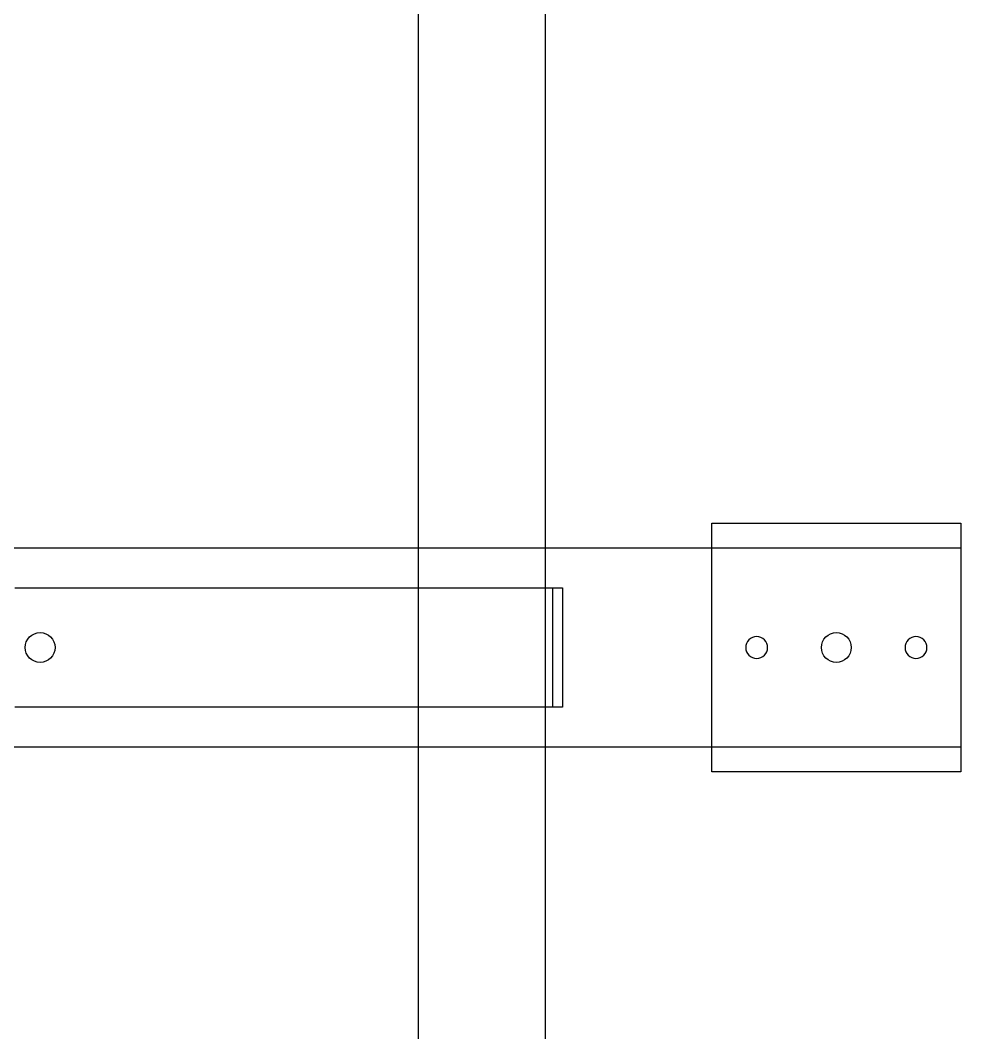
# Model space of a CAD drawing. Header units: metres. Extents: x 0.4 to 35.2, y -0.3 to 6.2.
# Drawn here: x 3.836 to 4.025, y 2.9726 to 3.176 of the extents above; entities that cross this region are included whole.
import ezdxf

# ---------------------------------------------------------------- set-up
doc = ezdxf.new("R2010")
doc.units = ezdxf.units.M
doc.layers.add('P_PROPUESTO', color=5, linetype='Continuous')

msp = doc.modelspace()

# ---------------------------------------------------------------- linework, layer by layer
at = {"layer": 'P_PROPUESTO'}
for p, q in [((3.916, 4.35), (3.916, 2.8)), ((3.9415, 4.35), (3.9415, 2.8)), ((3.975, 3.025), (3.975, 3.075)), ((3.975, 3.075), (4.025, 3.075)), ((4.025, 3.075), (4.025, 3.025)), ((3.279, 3.07), (4.025, 3.07)), ((4.025, 3.07), (4.025, 3.03)), ((3.83494, 3.062), (3.83999, 3.062)), ((3.83503, 3.062), (3.83999, 3.062)), ((3.83999, 3.062), (3.84, 3.062)), ((3.83999, 3.062), (3.84, 3.062)), ((3.84, 3.062), (3.84505, 3.062)), ((3.84, 3.062), (3.84496, 3.062)), ((3.84496, 3.062), (3.84505, 3.062)), ((3.84505, 3.062), (3.84515, 3.062)), ((3.84505, 3.062), (3.8499, 3.062)), ((3.84515, 3.062), (3.85009, 3.062)), ((3.8499, 3.062), (3.85009, 3.062)), ((3.85009, 3.062), (3.85029, 3.062)), ((3.85009, 3.062), (3.85483, 3.062)), ((3.85029, 3.062), (3.85511, 3.062)), ((3.85483, 3.062), (3.85511, 3.062)), ((3.85511, 3.062), (3.8554, 3.062)), ((3.85511, 3.062), (3.85973, 3.062)), ((3.8554, 3.062), (3.86002, 3.062)), ((3.85973, 3.062), (3.8598, 3.062)), ((3.8598, 3.062), (3.8598, 3.062)), ((3.8598, 3.062), (3.85987, 3.062)), ((3.85987, 3.062), (3.86002, 3.062)), ((3.86002, 3.062), (3.86009, 3.062)), ((3.86002, 3.062), (3.86009, 3.062)), ((3.86009, 3.062), (3.86009, 3.062)), ((3.86009, 3.062), (3.86009, 3.062)), ((3.86009, 3.062), (3.86017, 3.062)), ((3.86009, 3.062), (3.86009, 3.062)), ((3.86009, 3.062), (3.86009, 3.062)), ((3.86009, 3.062), (3.86017, 3.062)), ((3.86017, 3.062), (3.86041, 3.062)), ((3.86017, 3.062), (3.86457, 3.062)), ((3.86041, 3.062), (3.86048, 3.062)), ((3.86048, 3.062), (3.86048, 3.062)), ((3.86048, 3.062), (3.86056, 3.062)), ((3.86056, 3.062), (3.86502, 3.062)), ((3.86457, 3.062), (3.86502, 3.062)), ((3.86502, 3.062), (3.86551, 3.062)), ((3.86502, 3.062), (3.86932, 3.062)), ((3.86551, 3.062), (3.86989, 3.062)), ((3.86932, 3.062), (3.86932, 3.062)), ((3.86932, 3.062), (3.86989, 3.062)), ((3.86989, 3.062), (3.87047, 3.062)), ((3.86989, 3.062), (3.87406, 3.062)), ((3.87047, 3.062), (3.87469, 3.062)), ((3.87406, 3.062), (3.87407, 3.062)), ((3.87407, 3.062), (3.87469, 3.062)), ((3.87469, 3.062), (3.87537, 3.062)), ((3.87469, 3.062), (3.87871, 3.062)), ((3.87537, 3.062), (3.87928, 3.062)), ((3.87871, 3.062), (3.87884, 3.062)), ((3.87884, 3.062), (3.87884, 3.062)), ((3.87884, 3.062), (3.87884, 3.062)), ((3.87884, 3.062), (3.87897, 3.062)), ((3.87897, 3.062), (3.87928, 3.062)), ((3.87928, 3.062), (3.87941, 3.062)), ((3.87928, 3.062), (3.87941, 3.062)), ((3.87941, 3.062), (3.87941, 3.062)), ((3.87941, 3.062), (3.87942, 3.062)), ((3.87941, 3.062), (3.87941, 3.062)), ((3.87941, 3.062), (3.87942, 3.062)), ((3.87942, 3.062), (3.87955, 3.062)), ((3.87942, 3.062), (3.87955, 3.062)), ((3.87955, 3.062), (3.88005, 3.062)), ((3.87955, 3.062), (3.88324, 3.062)), ((3.88005, 3.062), (3.88018, 3.062)), ((3.88018, 3.062), (3.88018, 3.062)), ((3.88018, 3.062), (3.88018, 3.062)), ((3.88018, 3.062), (3.88032, 3.062)), ((3.88032, 3.062), (3.88403, 3.062)), ((3.88324, 3.062), (3.88403, 3.062)), ((3.88403, 3.062), (3.88489, 3.062)), ((3.88403, 3.062), (3.88761, 3.062)), ((3.88489, 3.062), (3.88855, 3.062)), ((3.88761, 3.062), (3.88761, 3.062)), ((3.88761, 3.062), (3.88855, 3.062)), ((3.88855, 3.062), (3.88949, 3.062)), ((3.88855, 3.062), (3.89199, 3.062)), ((3.88949, 3.062), (3.89295, 3.062)), ((3.89199, 3.062), (3.89199, 3.062)), ((3.89199, 3.062), (3.89295, 3.062)), ((3.89295, 3.062), (3.89397, 3.062)), ((3.89295, 3.062), (3.89621, 3.062)), ((3.89397, 3.062), (3.89705, 3.062)), ((3.89621, 3.062), (3.89638, 3.062)), ((3.89638, 3.062), (3.89639, 3.062)), ((3.89639, 3.062), (3.89639, 3.062)), ((3.89639, 3.062), (3.89655, 3.062)), ((3.89655, 3.062), (3.89705, 3.062)), ((3.89705, 3.062), (3.89722, 3.062)), ((3.89705, 3.062), (3.89722, 3.062)), ((3.89722, 3.062), (3.89722, 3.062)), ((3.89722, 3.062), (3.8974, 3.062)), ((3.89722, 3.062), (3.89722, 3.062)), ((3.89722, 3.062), (3.8974, 3.062)), ((3.8974, 3.062), (3.89816, 3.062)), ((3.8974, 3.062), (3.90024, 3.062)), ((3.89816, 3.062), (3.89833, 3.062)), ((3.89833, 3.062), (3.89833, 3.062)), ((3.89833, 3.062), (3.89833, 3.062)), ((3.89833, 3.062), (3.89851, 3.062)), ((3.89851, 3.062), (3.90135, 3.062)), ((3.90024, 3.062), (3.90024, 3.062)), ((3.90024, 3.062), (3.90135, 3.062)), ((3.90135, 3.062), (3.90254, 3.062)), ((3.90135, 3.062), (3.90408, 3.062)), ((3.90254, 3.062), (3.90534, 3.062)), ((3.90408, 3.062), (3.90408, 3.062)), ((3.90408, 3.062), (3.90534, 3.062)), ((3.90534, 3.062), (3.90661, 3.062)), ((3.90534, 3.062), (3.90791, 3.062)), ((3.90661, 3.062), (3.90916, 3.062)), ((3.90791, 3.062), (3.90791, 3.062)), ((3.90791, 3.062), (3.90916, 3.062)), ((3.90916, 3.062), (3.91051, 3.062)), ((3.90916, 3.062), (3.91157, 3.062)), ((3.91051, 3.062), (3.91264, 3.062)), ((3.91157, 3.062), (3.91157, 3.062)), ((3.91157, 3.062), (3.91177, 3.062)), ((3.91177, 3.062), (3.91177, 3.062)), ((3.91177, 3.062), (3.91177, 3.062)), ((3.91177, 3.062), (3.91194, 3.062)), ((3.91194, 3.062), (3.91264, 3.062)), ((3.91264, 3.062), (3.91264, 3.062)), ((3.91264, 3.062), (3.91283, 3.062)), ((3.91264, 3.062), (3.91264, 3.062)), ((3.91264, 3.062), (3.91283, 3.062)), ((3.91283, 3.062), (3.91283, 3.062)), ((3.91283, 3.062), (3.91283, 3.062)), ((3.91283, 3.062), (3.91302, 3.062)), ((3.91283, 3.062), (3.91283, 3.062)), ((3.91283, 3.062), (3.91283, 3.062)), ((3.91283, 3.062), (3.91302, 3.062)), ((3.91302, 3.062), (3.91405, 3.062)), ((3.91302, 3.062), (3.91493, 3.062)), ((3.91405, 3.062), (3.91405, 3.062)), ((3.91405, 3.062), (3.91424, 3.062)), ((3.91424, 3.062), (3.91424, 3.062)), ((3.91424, 3.062), (3.91424, 3.062)), ((3.91424, 3.062), (3.91444, 3.062)), ((3.91444, 3.062), (3.91631, 3.062)), ((3.91493, 3.062), (3.91493, 3.062)), ((3.91493, 3.062), (3.91631, 3.062)), ((3.91631, 3.062), (3.91779, 3.062)), ((3.91631, 3.062), (3.91808, 3.062)), ((3.91779, 3.062), (3.91961, 3.062)), ((3.91808, 3.062), (3.91961, 3.062)), ((3.91961, 3.062), (3.92116, 3.062)), ((3.91961, 3.062), (3.92123, 3.062)), ((3.92116, 3.062), (3.92273, 3.062)), ((3.92123, 3.062), (3.92123, 3.062)), ((3.92123, 3.062), (3.92273, 3.062)), ((3.92273, 3.062), (3.92433, 3.062)), ((3.92273, 3.062), (3.9242, 3.062)), ((3.9242, 3.062), (3.92439, 3.062)), ((3.92433, 3.062), (3.92546, 3.062)), ((3.92439, 3.062), (3.92439, 3.062)), ((3.92439, 3.062), (3.9244, 3.062)), ((3.9244, 3.062), (3.92454, 3.062)), ((3.92454, 3.062), (3.92546, 3.062)), ((3.92546, 3.062), (3.92546, 3.062)), ((3.92546, 3.062), (3.92564, 3.062)), ((3.92546, 3.062), (3.92546, 3.062)), ((3.92546, 3.062), (3.92564, 3.062)), ((3.92564, 3.062), (3.92564, 3.062)), ((3.92564, 3.062), (3.92582, 3.062)), ((3.92564, 3.062), (3.92564, 3.062)), ((3.92564, 3.062), (3.92582, 3.062)), ((3.92582, 3.062), (3.92712, 3.062)), ((3.92582, 3.062), (3.92674, 3.062)), ((3.92674, 3.062), (3.92674, 3.062)), ((3.92674, 3.062), (3.92834, 3.062)), ((3.92712, 3.062), (3.92712, 3.062)), ((3.92712, 3.062), (3.9273, 3.062)), ((3.9273, 3.062), (3.9273, 3.062)), ((3.9273, 3.062), (3.92748, 3.062)), ((3.92748, 3.062), (3.92834, 3.062)), ((3.92834, 3.062), (3.93006, 3.062)), ((3.92834, 3.062), (3.92908, 3.062)), ((3.92908, 3.062), (3.92908, 3.062)), ((3.92908, 3.062), (3.93083, 3.062)), ((3.93006, 3.062), (3.93083, 3.062)), ((3.93083, 3.062), (3.9326, 3.062)), ((3.93083, 3.062), (3.93142, 3.062)), ((3.93142, 3.062), (3.93142, 3.062)), ((3.93142, 3.062), (3.9331, 3.062)), ((3.9326, 3.062), (3.9331, 3.062)), ((3.9331, 3.062), (3.93461, 3.062)), ((3.9331, 3.062), (3.93313, 3.062)), ((3.93313, 3.062), (3.93361, 3.062)), ((3.93361, 3.062), (3.93361, 3.062)), ((3.93361, 3.062), (3.93377, 3.062)), ((3.93377, 3.062), (3.93377, 3.062)), ((3.93377, 3.062), (3.93387, 3.062)), ((3.93387, 3.062), (3.93388, 3.062)), ((3.93388, 3.062), (3.93418, 3.062)), ((3.93418, 3.062), (3.93461, 3.062)), ((3.93461, 3.062), (3.93491, 3.062)), ((3.93461, 3.062), (3.93502, 3.062)), ((3.93491, 3.062), (3.93502, 3.062)), ((3.93502, 3.062), (3.93515, 3.062)), ((3.93502, 3.062), (3.93515, 3.062)), ((3.93515, 3.062), (3.93515, 3.062)), ((3.93515, 3.062), (3.93529, 3.062)), ((3.93515, 3.062), (3.93515, 3.062)), ((3.93515, 3.062), (3.93522, 3.062)), ((3.93522, 3.062), (3.93529, 3.062)), ((3.93529, 3.062), (3.93529, 3.062)), ((3.93529, 3.062), (3.93569, 3.062)), ((3.93529, 3.062), (3.93529, 3.062)), ((3.93529, 3.062), (3.93569, 3.062)), ((3.93569, 3.062), (3.93645, 3.062)), ((3.93569, 3.062), (3.93666, 3.062)), ((3.93645, 3.062), (3.93686, 3.062)), ((3.93666, 3.062), (3.93697, 3.062)), ((3.93686, 3.062), (3.93687, 3.062)), ((3.93687, 3.062), (3.93697, 3.062)), ((3.93697, 3.062), (3.937, 3.062)), ((3.93697, 3.062), (3.9381, 3.062)), ((3.937, 3.062), (3.937, 3.062)), ((3.937, 3.062), (3.93714, 3.062)), ((3.93714, 3.062), (3.93714, 3.062)), ((3.93714, 3.062), (3.93755, 3.062)), ((3.93755, 3.062), (3.93856, 3.062)), ((3.9381, 3.062), (3.9381, 3.062)), ((3.9381, 3.062), (3.93856, 3.062)), ((3.93856, 3.062), (3.93885, 3.062)), ((3.93856, 3.062), (3.9386, 3.062)), ((3.9386, 3.062), (3.93913, 3.062)), ((3.93885, 3.062), (3.93991, 3.062)), ((3.93913, 3.062), (3.93944, 3.062)), ((3.93944, 3.062), (3.93955, 3.062)), ((3.93955, 3.062), (3.93955, 3.062)), ((3.93955, 3.062), (3.93959, 3.062)), ((3.93959, 3.062), (3.9397, 3.062)), ((3.9397, 3.062), (3.93976, 3.062)), ((3.93976, 3.062), (3.93988, 3.062)), ((3.93988, 3.062), (3.93991, 3.062)), ((3.93991, 3.062), (3.94031, 3.062)), ((3.93991, 3.062), (3.94004, 3.062)), ((3.94004, 3.062), (3.94031, 3.062)), ((3.94031, 3.062), (3.94047, 3.062)), ((3.94031, 3.062), (3.94053, 3.062)), ((3.94047, 3.062), (3.94071, 3.062)), ((3.94053, 3.062), (3.94059, 3.062)), ((3.94059, 3.062), (3.94071, 3.062)), ((3.94071, 3.062), (3.94094, 3.062)), ((3.94071, 3.062), (3.94091, 3.062)), ((3.94091, 3.062), (3.94092, 3.062)), ((3.94092, 3.062), (3.94094, 3.062)), ((3.94094, 3.062), (3.94101, 3.062)), ((3.94094, 3.062), (3.94101, 3.062)), ((3.94101, 3.062), (3.94109, 3.062)), ((3.94101, 3.062), (3.94101, 3.062)), ((3.94101, 3.062), (3.94109, 3.062)), ((3.94109, 3.062), (3.9413, 3.062)), ((3.94109, 3.062), (3.94117, 3.062)), ((3.94117, 3.062), (3.94117, 3.062)), ((3.94117, 3.062), (3.9413, 3.062)), ((3.9413, 3.062), (3.94141, 3.062)), ((3.9413, 3.062), (3.94135, 3.062)), ((3.94135, 3.062), (3.94141, 3.062)), ((3.94141, 3.062), (3.94162, 3.062)), ((3.94141, 3.062), (3.94146, 3.062)), ((3.94146, 3.062), (3.9415, 3.062)), ((3.9415, 3.062), (3.94162, 3.062)), ((3.94162, 3.062), (3.94185, 3.062)), ((3.94162, 3.062), (3.94188, 3.062)), ((3.94185, 3.062), (3.94188, 3.062)), ((3.94188, 3.062), (3.94226, 3.062)), ((3.94188, 3.062), (3.9425, 3.062)), ((3.94226, 3.062), (3.9425, 3.062)), ((3.9425, 3.062), (3.94256, 3.062)), ((3.9425, 3.062), (3.94256, 3.062)), ((3.94256, 3.062), (3.94267, 3.062)), ((3.94256, 3.062), (3.94281, 3.062)), ((3.94267, 3.062), (3.94281, 3.062)), ((3.94281, 3.062), (3.94287, 3.062)), ((3.94281, 3.062), (3.94287, 3.062)), ((3.94287, 3.062), (3.9429, 3.062)), ((3.94287, 3.062), (3.94294, 3.062)), ((3.9429, 3.062), (3.9429, 3.062)), ((3.9429, 3.062), (3.94294, 3.062)), ((3.94294, 3.062), (3.94298, 3.062)), ((3.94294, 3.062), (3.94298, 3.062)), ((3.94298, 3.062), (3.94298, 3.062)), ((3.94298, 3.062), (3.94298, 3.062)), ((3.94298, 3.062), (3.94299, 3.062)), ((3.94298, 3.062), (3.94299, 3.062)), ((3.94299, 3.062), (3.94299, 3.062)), ((3.94299, 3.062), (3.94305, 3.062)), ((3.94299, 3.062), (3.94299, 3.062)), ((3.94299, 3.062), (3.94299, 3.038)), ((3.94305, 3.062), (3.94305, 3.062)), ((3.94305, 3.062), (3.94326, 3.062)), ((3.94326, 3.062), (3.94338, 3.062)), ((3.94338, 3.062), (3.94359, 3.062)), ((3.94359, 3.062), (3.94386, 3.062)), ((3.94386, 3.062), (3.94449, 3.062)), ((3.94449, 3.062), (3.94455, 3.062)), ((3.94455, 3.062), (3.94481, 3.062)), ((3.94481, 3.062), (3.94481, 3.062)), ((3.94481, 3.062), (3.94487, 3.062)), ((3.94487, 3.062), (3.94494, 3.062)), ((3.94494, 3.062), (3.94498, 3.062)), ((3.94498, 3.062), (3.94499, 3.062)), ((3.94499, 3.062), (3.94499, 3.038)), ((3.83885, 3.05277), (3.83941, 3.05294)), ((3.83941, 3.05294), (3.84, 3.053)), ((3.84, 3.053), (3.84059, 3.05294)), ((3.84059, 3.05294), (3.84115, 3.05277)), ((3.99885, 3.05277), (3.99941, 3.05294)), ((3.99941, 3.05294), (4, 3.053)), ((4, 3.053), (4.00059, 3.05294)), ((4.00059, 3.05294), (4.00115, 3.05277)), ((3.83706, 3.05058), (3.83723, 3.05115)), ((3.83723, 3.05115), (3.83751, 3.05167)), ((3.83751, 3.05167), (3.83788, 3.05212)), ((3.83788, 3.05212), (3.83833, 3.05249)), ((3.83833, 3.05249), (3.83885, 3.05277)), ((3.84115, 3.05277), (3.84167, 3.05249)), ((3.84167, 3.05249), (3.84212, 3.05212)), ((3.84212, 3.05212), (3.84249, 3.05167)), ((3.84249, 3.05167), (3.84277, 3.05115)), ((3.84277, 3.05115), (3.84294, 3.05058)), ((3.98217, 3.05122), (3.98197, 3.05084)), ((3.98244, 3.05156), (3.98217, 3.05122)), ((3.98278, 3.05183), (3.98244, 3.05156)), ((3.98316, 3.05203), (3.98278, 3.05183)), ((3.98357, 3.05216), (3.98316, 3.05203)), ((3.984, 3.0522), (3.98357, 3.05216)), ((3.98443, 3.05216), (3.984, 3.0522)), ((3.98484, 3.05203), (3.98443, 3.05216)), ((3.98522, 3.05183), (3.98484, 3.05203)), ((3.98556, 3.05156), (3.98522, 3.05183)), ((3.98583, 3.05122), (3.98556, 3.05156)), ((3.98603, 3.05084), (3.98583, 3.05122)), ((3.99706, 3.05058), (3.99723, 3.05115)), ((3.99723, 3.05115), (3.9975, 3.05167)), ((3.9975, 3.05167), (3.99788, 3.05212)), ((3.99788, 3.05212), (3.99833, 3.05249)), ((3.99833, 3.05249), (3.99885, 3.05277)), ((4.00115, 3.05277), (4.00167, 3.05249)), ((4.00167, 3.05249), (4.00212, 3.05212)), ((4.00212, 3.05212), (4.00249, 3.05167)), ((4.00249, 3.05167), (4.00277, 3.05115)), ((4.00277, 3.05115), (4.00294, 3.05058)), ((4.01417, 3.05122), (4.01397, 3.05084)), ((4.01444, 3.05156), (4.01417, 3.05122)), ((4.01478, 3.05183), (4.01444, 3.05156)), ((4.01516, 3.05203), (4.01478, 3.05183)), ((4.01557, 3.05216), (4.01516, 3.05203)), ((4.016, 3.0522), (4.01557, 3.05216)), ((4.01643, 3.05216), (4.016, 3.0522)), ((4.01684, 3.05203), (4.01643, 3.05216)), ((4.01722, 3.05183), (4.01684, 3.05203)), ((4.01756, 3.05156), (4.01722, 3.05183)), ((4.01783, 3.05122), (4.01756, 3.05156)), ((4.01803, 3.05084), (4.01783, 3.05122)), ((3.837, 3.05), (3.83706, 3.05058)), ((3.83706, 3.04941), (3.837, 3.05)), ((3.83723, 3.04885), (3.83706, 3.04941)), ((3.83751, 3.04833), (3.83723, 3.04885)), ((3.84277, 3.04885), (3.84249, 3.04833)), ((3.84294, 3.04941), (3.84277, 3.04885)), ((3.84294, 3.05058), (3.843, 3.05)), ((3.843, 3.05), (3.84294, 3.04941)), ((3.98184, 3.05043), (3.9818, 3.05)), ((3.9818, 3.05), (3.98184, 3.04957)), ((3.98197, 3.05084), (3.98184, 3.05043)), ((3.98184, 3.04957), (3.98197, 3.04916)), ((3.98197, 3.04916), (3.98217, 3.04878)), ((3.98583, 3.04878), (3.98603, 3.04916)), ((3.98616, 3.05043), (3.98603, 3.05084)), ((3.98603, 3.04916), (3.98616, 3.04957)), ((3.9862, 3.05), (3.98616, 3.05043)), ((3.98616, 3.04957), (3.9862, 3.05)), ((3.997, 3.05), (3.99706, 3.05058)), ((3.99706, 3.04941), (3.997, 3.05)), ((3.99723, 3.04885), (3.99706, 3.04941)), ((3.9975, 3.04833), (3.99723, 3.04885)), ((4.00277, 3.04885), (4.00249, 3.04833)), ((4.00294, 3.04941), (4.00277, 3.04885)), ((4.00294, 3.05058), (4.003, 3.05)), ((4.003, 3.05), (4.00294, 3.04941)), ((4.01384, 3.05043), (4.0138, 3.05)), ((4.0138, 3.05), (4.01384, 3.04957)), ((4.01397, 3.05084), (4.01384, 3.05043)), ((4.01384, 3.04957), (4.01397, 3.04916)), ((4.01397, 3.04916), (4.01417, 3.04878)), ((4.01783, 3.04878), (4.01803, 3.04916)), ((4.01816, 3.05043), (4.01803, 3.05084)), ((4.01803, 3.04916), (4.01816, 3.04957)), ((4.0182, 3.05), (4.01816, 3.05043)), ((4.01816, 3.04957), (4.0182, 3.05)), ((3.83788, 3.04788), (3.83751, 3.04833)), ((3.83833, 3.04751), (3.83788, 3.04788)), ((3.83885, 3.04723), (3.83833, 3.04751)), ((3.83941, 3.04706), (3.83885, 3.04723)), ((3.84, 3.047), (3.83941, 3.04706)), ((3.84059, 3.04706), (3.84, 3.047)), ((3.84115, 3.04723), (3.84059, 3.04706)), ((3.84167, 3.04751), (3.84115, 3.04723)), ((3.84212, 3.04788), (3.84167, 3.04751)), ((3.84249, 3.04833), (3.84212, 3.04788)), ((3.98217, 3.04878), (3.98244, 3.04844)), ((3.98244, 3.04844), (3.98278, 3.04817)), ((3.98278, 3.04817), (3.98316, 3.04797)), ((3.98316, 3.04797), (3.98357, 3.04784)), ((3.98357, 3.04784), (3.984, 3.0478)), ((3.984, 3.0478), (3.98443, 3.04784)), ((3.98443, 3.04784), (3.98484, 3.04797)), ((3.98484, 3.04797), (3.98522, 3.04817)), ((3.98522, 3.04817), (3.98556, 3.04844)), ((3.98556, 3.04844), (3.98583, 3.04878)), ((3.99788, 3.04788), (3.9975, 3.04833)), ((3.99833, 3.04751), (3.99788, 3.04788)), ((3.99885, 3.04723), (3.99833, 3.04751)), ((3.99941, 3.04706), (3.99885, 3.04723)), ((4, 3.047), (3.99941, 3.04706)), ((4.00059, 3.04706), (4, 3.047)), ((4.00115, 3.04723), (4.00059, 3.04706)), ((4.00167, 3.04751), (4.00115, 3.04723)), ((4.00212, 3.04788), (4.00167, 3.04751)), ((4.00249, 3.04833), (4.00212, 3.04788)), ((4.01417, 3.04878), (4.01444, 3.04844)), ((4.01444, 3.04844), (4.01478, 3.04817)), ((4.01478, 3.04817), (4.01516, 3.04797)), ((4.01516, 3.04797), (4.01557, 3.04784)), ((4.01557, 3.04784), (4.016, 3.0478)), ((4.016, 3.0478), (4.01643, 3.04784)), ((4.01643, 3.04784), (4.01684, 3.04797)), ((4.01684, 3.04797), (4.01722, 3.04817)), ((4.01722, 3.04817), (4.01756, 3.04844)), ((4.01756, 3.04844), (4.01783, 3.04878)), ((3.83999, 3.038), (3.83494, 3.038)), ((3.83999, 3.038), (3.83503, 3.038)), ((3.84, 3.038), (3.83999, 3.038)), ((3.84, 3.038), (3.83999, 3.038)), ((3.84505, 3.038), (3.84, 3.038)), ((3.84496, 3.038), (3.84, 3.038)), ((3.84505, 3.038), (3.84496, 3.038)), ((3.84515, 3.038), (3.84505, 3.038)), ((3.8499, 3.038), (3.84505, 3.038)), ((3.85009, 3.038), (3.84515, 3.038)), ((3.85009, 3.038), (3.8499, 3.038)), ((3.85029, 3.038), (3.85009, 3.038)), ((3.85483, 3.038), (3.85009, 3.038)), ((3.85511, 3.038), (3.85029, 3.038)), ((3.85511, 3.038), (3.85483, 3.038)), ((3.8554, 3.038), (3.85511, 3.038)), ((3.85973, 3.038), (3.85511, 3.038)), ((3.86002, 3.038), (3.8554, 3.038)), ((3.8598, 3.038), (3.85973, 3.038)), ((3.85987, 3.038), (3.8598, 3.038)), ((3.8598, 3.038), (3.8598, 3.038)), ((3.86002, 3.038), (3.85987, 3.038)), ((3.86009, 3.038), (3.86002, 3.038)), ((3.86009, 3.038), (3.86002, 3.038)), ((3.86017, 3.038), (3.86009, 3.038)), ((3.86009, 3.038), (3.86009, 3.038)), ((3.86009, 3.038), (3.86009, 3.038)), ((3.86017, 3.038), (3.86009, 3.038)), ((3.86009, 3.038), (3.86009, 3.038)), ((3.86009, 3.038), (3.86009, 3.038)), ((3.86041, 3.038), (3.86017, 3.038)), ((3.86457, 3.038), (3.86017, 3.038)), ((3.86048, 3.038), (3.86041, 3.038)), ((3.86056, 3.038), (3.86048, 3.038)), ((3.86048, 3.038), (3.86048, 3.038)), ((3.86502, 3.038), (3.86056, 3.038)), ((3.86502, 3.038), (3.86457, 3.038)), ((3.86551, 3.038), (3.86502, 3.038)), ((3.86932, 3.038), (3.86502, 3.038)), ((3.86989, 3.038), (3.86551, 3.038)), ((3.86989, 3.038), (3.86932, 3.038)), ((3.86932, 3.038), (3.86932, 3.038)), ((3.87047, 3.038), (3.86989, 3.038)), ((3.87406, 3.038), (3.86989, 3.038)), ((3.87469, 3.038), (3.87047, 3.038)), ((3.87407, 3.038), (3.87406, 3.038)), ((3.87469, 3.038), (3.87407, 3.038)), ((3.87537, 3.038), (3.87469, 3.038)), ((3.87871, 3.038), (3.87469, 3.038)), ((3.87928, 3.038), (3.87537, 3.038)), ((3.87884, 3.038), (3.87871, 3.038)), ((3.87897, 3.038), (3.87884, 3.038)), ((3.87884, 3.038), (3.87884, 3.038)), ((3.87884, 3.038), (3.87884, 3.038)), ((3.87928, 3.038), (3.87897, 3.038)), ((3.87941, 3.038), (3.87928, 3.038)), ((3.87941, 3.038), (3.87928, 3.038)), ((3.87942, 3.038), (3.87941, 3.038)), ((3.87941, 3.038), (3.87941, 3.038)), ((3.87942, 3.038), (3.87941, 3.038)), ((3.87941, 3.038), (3.87941, 3.038)), ((3.87955, 3.038), (3.87942, 3.038)), ((3.87955, 3.038), (3.87942, 3.038)), ((3.88005, 3.038), (3.87955, 3.038)), ((3.88324, 3.038), (3.87955, 3.038)), ((3.88018, 3.038), (3.88005, 3.038)), ((3.88032, 3.038), (3.88018, 3.038)), ((3.88018, 3.038), (3.88018, 3.038)), ((3.88018, 3.038), (3.88018, 3.038)), ((3.88403, 3.038), (3.88032, 3.038)), ((3.88403, 3.038), (3.88324, 3.038)), ((3.88489, 3.038), (3.88403, 3.038)), ((3.88761, 3.038), (3.88403, 3.038)), ((3.88855, 3.038), (3.88489, 3.038)), ((3.88855, 3.038), (3.88761, 3.038)), ((3.88761, 3.038), (3.88761, 3.038)), ((3.88949, 3.038), (3.88855, 3.038)), ((3.89199, 3.038), (3.88855, 3.038)), ((3.89295, 3.038), (3.88949, 3.038)), ((3.89295, 3.038), (3.89199, 3.038)), ((3.89199, 3.038), (3.89199, 3.038)), ((3.89397, 3.038), (3.89295, 3.038)), ((3.89621, 3.038), (3.89295, 3.038)), ((3.89705, 3.038), (3.89397, 3.038)), ((3.89638, 3.038), (3.89621, 3.038)), ((3.89639, 3.038), (3.89638, 3.038)), ((3.89655, 3.038), (3.89639, 3.038)), ((3.89639, 3.038), (3.89639, 3.038)), ((3.89705, 3.038), (3.89655, 3.038)), ((3.89722, 3.038), (3.89705, 3.038)), ((3.89722, 3.038), (3.89705, 3.038)), ((3.8974, 3.038), (3.89722, 3.038)), ((3.89722, 3.038), (3.89722, 3.038)), ((3.8974, 3.038), (3.89722, 3.038)), ((3.89722, 3.038), (3.89722, 3.038)), ((3.89816, 3.038), (3.8974, 3.038)), ((3.90024, 3.038), (3.8974, 3.038)), ((3.89833, 3.038), (3.89816, 3.038)), ((3.89851, 3.038), (3.89833, 3.038)), ((3.89833, 3.038), (3.89833, 3.038)), ((3.89833, 3.038), (3.89833, 3.038)), ((3.90135, 3.038), (3.89851, 3.038)), ((3.90135, 3.038), (3.90024, 3.038)), ((3.90024, 3.038), (3.90024, 3.038)), ((3.90254, 3.038), (3.90135, 3.038)), ((3.90408, 3.038), (3.90135, 3.038)), ((3.90534, 3.038), (3.90254, 3.038)), ((3.90534, 3.038), (3.90408, 3.038)), ((3.90408, 3.038), (3.90408, 3.038)), ((3.90661, 3.038), (3.90534, 3.038)), ((3.90791, 3.038), (3.90534, 3.038)), ((3.90916, 3.038), (3.90661, 3.038)), ((3.90916, 3.038), (3.90791, 3.038)), ((3.90791, 3.038), (3.90791, 3.038)), ((3.91051, 3.038), (3.90916, 3.038)), ((3.91157, 3.038), (3.90916, 3.038)), ((3.91264, 3.038), (3.91051, 3.038)), ((3.91177, 3.038), (3.91157, 3.038)), ((3.91157, 3.038), (3.91157, 3.038)), ((3.91194, 3.038), (3.91177, 3.038)), ((3.91177, 3.038), (3.91177, 3.038)), ((3.91177, 3.038), (3.91177, 3.038)), ((3.91264, 3.038), (3.91194, 3.038)), ((3.91283, 3.038), (3.91264, 3.038)), ((3.91264, 3.038), (3.91264, 3.038)), ((3.91283, 3.038), (3.91264, 3.038)), ((3.91264, 3.038), (3.91264, 3.038)), ((3.91302, 3.038), (3.91283, 3.038)), ((3.91283, 3.038), (3.91283, 3.038)), ((3.91283, 3.038), (3.91283, 3.038)), ((3.91302, 3.038), (3.91283, 3.038)), ((3.91283, 3.038), (3.91283, 3.038)), ((3.91283, 3.038), (3.91283, 3.038)), ((3.91405, 3.038), (3.91302, 3.038)), ((3.91493, 3.038), (3.91302, 3.038)), ((3.91424, 3.038), (3.91405, 3.038)), ((3.91405, 3.038), (3.91405, 3.038)), ((3.91444, 3.038), (3.91424, 3.038)), ((3.91424, 3.038), (3.91424, 3.038)), ((3.91424, 3.038), (3.91424, 3.038)), ((3.91631, 3.038), (3.91444, 3.038)), ((3.91631, 3.038), (3.91493, 3.038)), ((3.91493, 3.038), (3.91493, 3.038)), ((3.91779, 3.038), (3.91631, 3.038)), ((3.91808, 3.038), (3.91631, 3.038)), ((3.91961, 3.038), (3.91779, 3.038)), ((3.91961, 3.038), (3.91808, 3.038)), ((3.92116, 3.038), (3.91961, 3.038)), ((3.92123, 3.038), (3.91961, 3.038)), ((3.92273, 3.038), (3.92116, 3.038)), ((3.92273, 3.038), (3.92123, 3.038)), ((3.92123, 3.038), (3.92123, 3.038)), ((3.92433, 3.038), (3.92273, 3.038)), ((3.9242, 3.038), (3.92273, 3.038)), ((3.92439, 3.038), (3.9242, 3.038)), ((3.92546, 3.038), (3.92433, 3.038)), ((3.9244, 3.038), (3.92439, 3.038)), ((3.92439, 3.038), (3.92439, 3.038)), ((3.92454, 3.038), (3.9244, 3.038)), ((3.92546, 3.038), (3.92454, 3.038)), ((3.92564, 3.038), (3.92546, 3.038)), ((3.92546, 3.038), (3.92546, 3.038)), ((3.92564, 3.038), (3.92546, 3.038)), ((3.92546, 3.038), (3.92546, 3.038)), ((3.92582, 3.038), (3.92564, 3.038)), ((3.92564, 3.038), (3.92564, 3.038)), ((3.92582, 3.038), (3.92564, 3.038)), ((3.92564, 3.038), (3.92564, 3.038)), ((3.92712, 3.038), (3.92582, 3.038)), ((3.92674, 3.038), (3.92582, 3.038)), ((3.92834, 3.038), (3.92674, 3.038)), ((3.92674, 3.038), (3.92674, 3.038)), ((3.9273, 3.038), (3.92712, 3.038)), ((3.92712, 3.038), (3.92712, 3.038)), ((3.92748, 3.038), (3.9273, 3.038)), ((3.9273, 3.038), (3.9273, 3.038)), ((3.92834, 3.038), (3.92748, 3.038)), ((3.93006, 3.038), (3.92834, 3.038)), ((3.92908, 3.038), (3.92834, 3.038)), ((3.93083, 3.038), (3.92908, 3.038)), ((3.92908, 3.038), (3.92908, 3.038)), ((3.93083, 3.038), (3.93006, 3.038)), ((3.9326, 3.038), (3.93083, 3.038)), ((3.93142, 3.038), (3.93083, 3.038)), ((3.9331, 3.038), (3.93142, 3.038)), ((3.93142, 3.038), (3.93142, 3.038)), ((3.9331, 3.038), (3.9326, 3.038)), ((3.93461, 3.038), (3.9331, 3.038)), ((3.93313, 3.038), (3.9331, 3.038)), ((3.93361, 3.038), (3.93313, 3.038)), ((3.93377, 3.038), (3.93361, 3.038)), ((3.93361, 3.038), (3.93361, 3.038)), ((3.93387, 3.038), (3.93377, 3.038)), ((3.93377, 3.038), (3.93377, 3.038)), ((3.93388, 3.038), (3.93387, 3.038)), ((3.93418, 3.038), (3.93388, 3.038)), ((3.93461, 3.038), (3.93418, 3.038)), ((3.93491, 3.038), (3.93461, 3.038)), ((3.93502, 3.038), (3.93461, 3.038)), ((3.93502, 3.038), (3.93491, 3.038)), ((3.93515, 3.038), (3.93502, 3.038)), ((3.93515, 3.038), (3.93502, 3.038)), ((3.93529, 3.038), (3.93515, 3.038)), ((3.93515, 3.038), (3.93515, 3.038)), ((3.93522, 3.038), (3.93515, 3.038)), ((3.93515, 3.038), (3.93515, 3.038)), ((3.93529, 3.038), (3.93522, 3.038)), ((3.93569, 3.038), (3.93529, 3.038)), ((3.93529, 3.038), (3.93529, 3.038)), ((3.93569, 3.038), (3.93529, 3.038)), ((3.93529, 3.038), (3.93529, 3.038)), ((3.93645, 3.038), (3.93569, 3.038)), ((3.93666, 3.038), (3.93569, 3.038)), ((3.93686, 3.038), (3.93645, 3.038)), ((3.93697, 3.038), (3.93666, 3.038)), ((3.93687, 3.038), (3.93686, 3.038)), ((3.93697, 3.038), (3.93687, 3.038)), ((3.937, 3.038), (3.93697, 3.038)), ((3.9381, 3.038), (3.93697, 3.038)), ((3.93714, 3.038), (3.937, 3.038)), ((3.937, 3.038), (3.937, 3.038)), ((3.93755, 3.038), (3.93714, 3.038)), ((3.93714, 3.038), (3.93714, 3.038)), ((3.93856, 3.038), (3.93755, 3.038)), ((3.93856, 3.038), (3.9381, 3.038)), ((3.9381, 3.038), (3.9381, 3.038)), ((3.93885, 3.038), (3.93856, 3.038)), ((3.9386, 3.038), (3.93856, 3.038)), ((3.93913, 3.038), (3.9386, 3.038)), ((3.93991, 3.038), (3.93885, 3.038)), ((3.93944, 3.038), (3.93913, 3.038)), ((3.93955, 3.038), (3.93944, 3.038)), ((3.93959, 3.038), (3.93955, 3.038)), ((3.93955, 3.038), (3.93955, 3.038)), ((3.9397, 3.038), (3.93959, 3.038)), ((3.93976, 3.038), (3.9397, 3.038)), ((3.93988, 3.038), (3.93976, 3.038)), ((3.93991, 3.038), (3.93988, 3.038)), ((3.94031, 3.038), (3.93991, 3.038)), ((3.94004, 3.038), (3.93991, 3.038)), ((3.94031, 3.038), (3.94004, 3.038)), ((3.94047, 3.038), (3.94031, 3.038)), ((3.94053, 3.038), (3.94031, 3.038)), ((3.94071, 3.038), (3.94047, 3.038)), ((3.94059, 3.038), (3.94053, 3.038)), ((3.94071, 3.038), (3.94059, 3.038)), ((3.94094, 3.038), (3.94071, 3.038)), ((3.94091, 3.038), (3.94071, 3.038)), ((3.94092, 3.038), (3.94091, 3.038)), ((3.94094, 3.038), (3.94092, 3.038)), ((3.94101, 3.038), (3.94094, 3.038)), ((3.94101, 3.038), (3.94094, 3.038)), ((3.94109, 3.038), (3.94101, 3.038)), ((3.94109, 3.038), (3.94101, 3.038)), ((3.94101, 3.038), (3.94101, 3.038)), ((3.9413, 3.038), (3.94109, 3.038)), ((3.94117, 3.038), (3.94109, 3.038)), ((3.9413, 3.038), (3.94117, 3.038)), ((3.94117, 3.038), (3.94117, 3.038)), ((3.94141, 3.038), (3.9413, 3.038)), ((3.94135, 3.038), (3.9413, 3.038)), ((3.94141, 3.038), (3.94135, 3.038)), ((3.94162, 3.038), (3.94141, 3.038)), ((3.94146, 3.038), (3.94141, 3.038)), ((3.9415, 3.038), (3.94146, 3.038)), ((3.94162, 3.038), (3.9415, 3.038)), ((3.94185, 3.038), (3.94162, 3.038)), ((3.94188, 3.038), (3.94162, 3.038)), ((3.94188, 3.038), (3.94185, 3.038)), ((3.94226, 3.038), (3.94188, 3.038)), ((3.9425, 3.038), (3.94188, 3.038)), ((3.9425, 3.038), (3.94226, 3.038)), ((3.94256, 3.038), (3.9425, 3.038)), ((3.94256, 3.038), (3.9425, 3.038)), ((3.94267, 3.038), (3.94256, 3.038)), ((3.94281, 3.038), (3.94256, 3.038)), ((3.94281, 3.038), (3.94267, 3.038)), ((3.94287, 3.038), (3.94281, 3.038)), ((3.94287, 3.038), (3.94281, 3.038)), ((3.9429, 3.038), (3.94287, 3.038)), ((3.94294, 3.038), (3.94287, 3.038)), ((3.94294, 3.038), (3.9429, 3.038)), ((3.9429, 3.038), (3.9429, 3.038)), ((3.94298, 3.038), (3.94294, 3.038)), ((3.94298, 3.038), (3.94294, 3.038)), ((3.94299, 3.038), (3.94298, 3.038)), ((3.94298, 3.038), (3.94298, 3.038)), ((3.94298, 3.038), (3.94298, 3.038)), ((3.94299, 3.038), (3.94298, 3.038)), ((3.94305, 3.038), (3.94299, 3.038)), ((3.94299, 3.038), (3.94299, 3.038)), ((3.94299, 3.038), (3.94299, 3.038)), ((3.94326, 3.038), (3.94305, 3.038)), ((3.94305, 3.038), (3.94305, 3.038)), ((3.94338, 3.038), (3.94326, 3.038)), ((3.94359, 3.038), (3.94338, 3.038)), ((3.94386, 3.038), (3.94359, 3.038)), ((3.94449, 3.038), (3.94386, 3.038)), ((3.94455, 3.038), (3.94449, 3.038)), ((3.94481, 3.038), (3.94455, 3.038)), ((3.94487, 3.038), (3.94481, 3.038)), ((3.94481, 3.038), (3.94481, 3.038)), ((3.94494, 3.038), (3.94487, 3.038)), ((3.94498, 3.038), (3.94494, 3.038)), ((3.94499, 3.038), (3.94498, 3.038)), ((4.025, 3.03), (3.279, 3.03)), ((4.025, 3.025), (3.975, 3.025))]:
    msp.add_line(p, q, dxfattribs=at)

doc.saveas('drawing.dxf')
